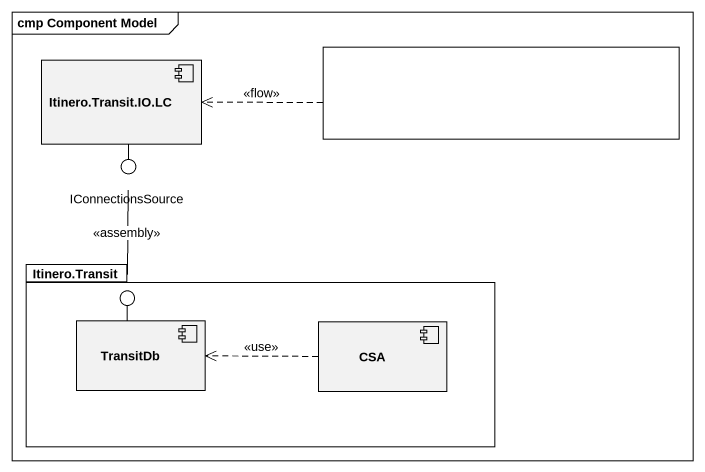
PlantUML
@startuml
mainframe cmp Component Model
component "Itinero.Transit.IO.LC" as Itinero_Transit_IO_LC
rectangle " " as rectangle1
() IConnectionsSource
package "Itinero.Transit" as Itinero_Transit {
  component TransitDb
  component CSA
}
() " " as lollipop1
Itinero_Transit_IO_LC -- IConnectionsSource
TransitDb -up- lollipop1
rectangle1 .left.> Itinero_Transit_IO_LC : <<flow>>
lollipop1 -up- IConnectionsSource : <<assembly>>
CSA .left.> TransitDb : <<use>>
@enduml
